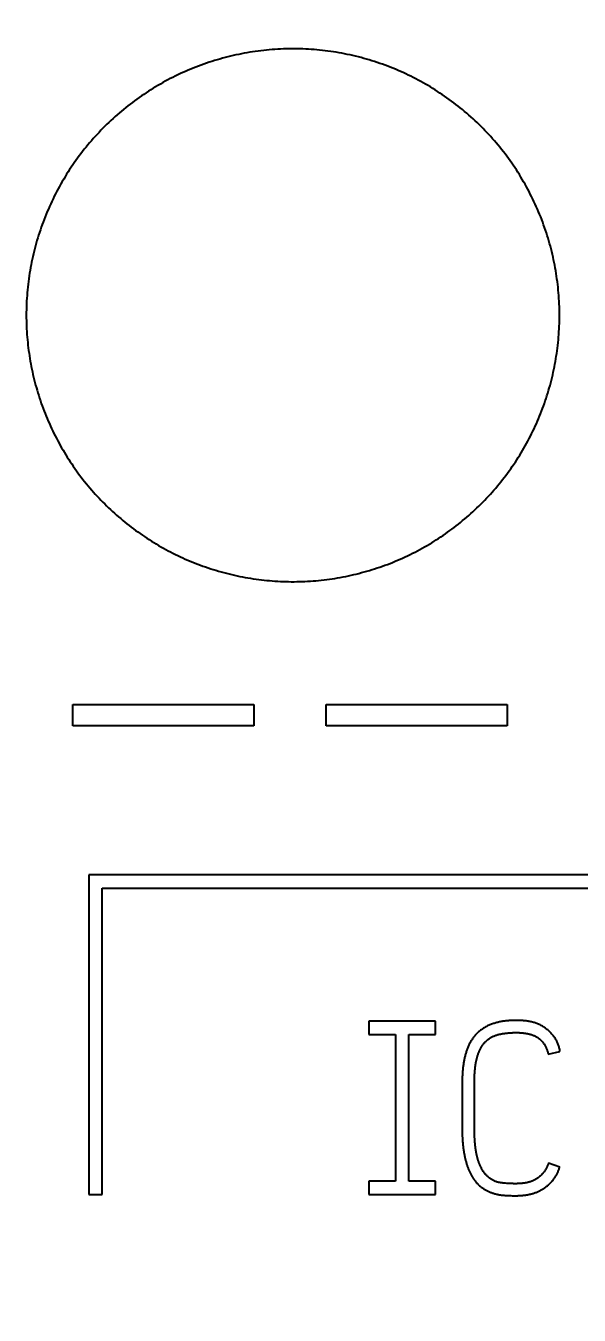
# Model space of a CAD drawing. Extents: x 0 to 420, y 0 to 297.
# Drawn here: x 128.36 to 132.51, y 158.89 to 168.57 of the extents above; entities that cross this region are included whole.
import ezdxf
from ezdxf.enums import TextEntityAlignment as Align

# ---------------------------------------------------------------- set-up
doc = ezdxf.new("R2010")
doc.units = 0
doc.header["$LTSCALE"] = 23.1
for name, color, linetype in [('10000_FRONT', 7, 'CONTINUOUS'), ('10100_DIM_FRONT', 7, 'CONTINUOUS'), ('10500_FRONT_LABELING', 7, 'CONTINUOUS')]:
    doc.layers.add(name, color=color, linetype=linetype)
doc.dimstyles.get("Standard").update_dxf_attribs({"dimtxt": 2.5, "dimasz": 2.5, "dimexe": 1.25, "dimexo": 0.625, "dimtad": 1, "dimcen": 2.5, "dimazin": 3, "dimtfac": 1, "dimtmove": 0, "dimatfit": 3})

# ---------------------------------------------------------------- blocks, each defined once
blk = doc.blocks.new('*D0')
at = {"layer": '10100_DIM_FRONT', "linetype": 'CONTINUOUS'}
for p, q in [((107.530749, 192.195968), (107.530749, 134.211085)), ((143.030749, 192.195968), (143.030749, 134.211085)), ((107.530749, 136.211085), (125.280749, 136.211085)), ((143.030749, 136.211085), (125.280749, 136.211085))]:
    blk.add_line(p, q, dxfattribs=at)
for points in [[(111.030749, 136.711085), (107.530749, 136.211085), (111.030749, 135.711085)], [(139.530749, 135.711085), (143.030749, 136.211085), (139.530749, 136.711085)]]:
    blk.add_solid(points, dxfattribs=at)
blk.add_text('35,5', height=3.5, dxfattribs=at).set_placement((121.450091, 137.086085), (130.950091, 137.086085), align=Align.FIT)
blk = doc.blocks.new('*D1')
at = {"layer": '10100_DIM_FRONT', "linetype": 'CONTINUOUS'}
for p, q in [((143.030749, 192.195968), (143.030749, 124.458443)), ((99.530757, 151.746968), (99.530757, 124.458443)), ((99.530757, 126.458443), (121.280753, 126.458443)), ((143.030749, 126.458443), (121.280753, 126.458443))]:
    blk.add_line(p, q, dxfattribs=at)
for points in [[(103.030757, 126.958443), (99.530757, 126.458443), (103.030757, 125.958443)], [(139.530749, 125.958443), (143.030749, 126.458443), (139.530749, 126.958443)]]:
    blk.add_solid(points, dxfattribs=at)
blk.add_text('43,5', height=3.5, dxfattribs=at).set_placement((117.247464, 127.333443), (126.997464, 127.333443), align=Align.FIT)

msp = doc.modelspace()

# ---------------------------------------------------------------- linework, layer by layer
at = {"layer": '10000_FRONT', "color": 7, "linetype": 'CONTINUOUS'}
for p, q in [((128.7093, 163.315), (128.7093, 163.4752)), ((128.7093, 163.4752), (130.0677, 163.4752)), ((130.0677, 163.4752), (130.0677, 163.315)), ((130.61, 163.315), (130.61, 163.4752)), ((130.61, 163.4752), (131.9684, 163.4752)), ((131.9684, 163.4752), (131.9684, 163.315)), ((130.0677, 163.315), (128.7093, 163.315)), ((131.9684, 163.315), (130.61, 163.315)), ((128.8308, 162.197), (128.8308, 159.797)), ((133.4308, 162.197), (128.8308, 162.197)), ((128.9308, 159.797), (128.9308, 162.097)), ((128.9308, 162.097), (133.353, 162.097)), ((128.8308, 159.797), (128.9308, 159.797))]:
    msp.add_line(p, q, dxfattribs=at)
for points in [[(132.3608, 166.397), (132.3606, 166.4181), (132.3603, 166.4392), (132.3597, 166.4603), (132.359, 166.4814), (132.358, 166.5024), (132.3567, 166.5233), (132.3553, 166.5443), (132.3536, 166.5651), (132.3518, 166.586), (132.3497, 166.6068), (132.3474, 166.6276), (132.3449, 166.6483), (132.3421, 166.6691), (132.3392, 166.6897), (132.336, 166.7104), (132.3327, 166.731), (132.3291, 166.7515), (132.3253, 166.7721), (132.3212, 166.7926), (132.317, 166.813), (132.3126, 166.8334), (132.3079, 166.8538), (132.303, 166.8742), (132.2979, 166.8945), (132.2926, 166.9147), (132.2871, 166.935), (132.2813, 166.9552), (132.2753, 166.9753), (132.2691, 166.9955), (132.2627, 167.0155), (132.2561, 167.0356), (132.2492, 167.0556), (132.2421, 167.0755), (132.2349, 167.0954), (132.2274, 167.1151), (132.2197, 167.1348), (132.2118, 167.1543), (132.2038, 167.1737), (132.1955, 167.193), (132.1871, 167.2122), (132.1784, 167.2313), (132.1696, 167.2503), (132.1605, 167.2691), (132.1513, 167.2879), (132.1419, 167.3066), (132.1323, 167.3251), (132.1225, 167.3436), (132.1125, 167.3619), (132.1024, 167.3802), (132.092, 167.3983), (132.0814, 167.4164), (132.0707, 167.4343), (132.0598, 167.4521), (132.0486, 167.4698), (132.0373, 167.4874), (132.0258, 167.5049), (132.0141, 167.5223), (132.0022, 167.5396), (131.9901, 167.5568), (131.9778, 167.5739), (131.9653, 167.5909), (131.9526, 167.6077), (131.9398, 167.6245), (131.9267, 167.6411), (131.9134, 167.6576), (131.9, 167.674), (131.8864, 167.6902), (131.8727, 167.7062), (131.8588, 167.7221), (131.8448, 167.7377), (131.8306, 167.7533), (131.8163, 167.7686), (131.8018, 167.7838), (131.7872, 167.7988), (131.7724, 167.8137), (131.7575, 167.8284), (131.7425, 167.8429), (131.7273, 167.8573), (131.712, 167.8715), (131.6965, 167.8856), (131.6808, 167.8995), (131.6651, 167.9132), (131.6491, 167.9267), (131.6331, 167.9401), (131.6168, 167.9534), (131.6005, 167.9664), (131.584, 167.9793), (131.5673, 167.9921), (131.5505, 168.0046), (131.5336, 168.017), (131.5165, 168.0293), (131.4992, 168.0413), (131.4818, 168.0532), (131.4643, 168.065), (131.4466, 168.0766), (131.4287, 168.088), (131.4107, 168.0992), (131.3926, 168.1102), (131.3744, 168.121), (131.3562, 168.1316), (131.3378, 168.142), (131.3194, 168.1522), (131.3009, 168.1622), (131.2823, 168.172), (131.2636, 168.1816), (131.2448, 168.1909), (131.2259, 168.2001), (131.207, 168.2091), (131.188, 168.2179), (131.1689, 168.2264), (131.1497, 168.2348), (131.1304, 168.2429), (131.111, 168.2509), (131.0916, 168.2587), (131.0721, 168.2662), (131.0525, 168.2736), (131.0328, 168.2807), (131.013, 168.2876), (130.9932, 168.2944), (130.9732, 168.3009), (130.9532, 168.3072), (130.9331, 168.3134), (130.9129, 168.3193), (130.8926, 168.325), (130.8722, 168.3305), (130.8518, 168.3358), (130.8313, 168.3408), (130.8106, 168.3457), (130.7899, 168.3504), (130.7692, 168.3548), (130.7484, 168.359), (130.7277, 168.363), (130.7069, 168.3668), (130.6861, 168.3703), (130.6653, 168.3736), (130.6445, 168.3767), (130.6237, 168.3796), (130.6029, 168.3822), (130.582, 168.3846), (130.5612, 168.3868), (130.5403, 168.3888), (130.5194, 168.3906), (130.4986, 168.3922), (130.4777, 168.3935), (130.4568, 168.3946), (130.4358, 168.3955), (130.4149, 168.3962), (130.394, 168.3967), (130.373, 168.3969), (130.3521, 168.3969), (130.3311, 168.3968), (130.3101, 168.3963), (130.2891, 168.3957), (130.2681, 168.3948), (130.2471, 168.3938), (130.2261, 168.3924), (130.205, 168.3909), (130.184, 168.3892), (130.1629, 168.3872), (130.1418, 168.385), (130.1207, 168.3825), (130.0997, 168.3799), (130.0787, 168.377), (130.0578, 168.3739), (130.0369, 168.3706), (130.0162, 168.3671), (129.9954, 168.3633), (129.9748, 168.3594), (129.9542, 168.3552), (129.9336, 168.3508), (129.9132, 168.3462), (129.8927, 168.3414), (129.8724, 168.3364), (129.8521, 168.3312), (129.8319, 168.3258), (129.8117, 168.3201), (129.7916, 168.3143), (129.7716, 168.3082), (129.7516, 168.3019), (129.7317, 168.2955), (129.7118, 168.2888), (129.6921, 168.2819), (129.6723, 168.2748), (129.6527, 168.2674), (129.6331, 168.2599), (129.6135, 168.2521), (129.5941, 168.2442), (129.5746, 168.236), (129.5553, 168.2276), (129.536, 168.219), (129.5168, 168.2102), (129.4976, 168.2011), (129.4786, 168.1919), (129.4596, 168.1824), (129.4407, 168.1728), (129.422, 168.1629), (129.4034, 168.1529), (129.385, 168.1428), (129.3667, 168.1324)], [(129.3667, 168.1324), (129.3485, 168.1219), (129.3304, 168.1111), (129.3125, 168.1002), (129.2947, 168.0891), (129.277, 168.0779), (129.2595, 168.0664), (129.242, 168.0548), (129.2247, 168.043), (129.2076, 168.031), (129.1906, 168.0189), (129.1736, 168.0066), (129.1569, 167.9941), (129.1402, 167.9814), (129.1237, 167.9685), (129.1073, 167.9555), (129.0911, 167.9423), (129.0749, 167.9289), (129.0589, 167.9153), (129.043, 167.9015), (129.0273, 167.8876), (129.0117, 167.8735), (128.9962, 167.8592), (128.9809, 167.8447), (128.9656, 167.83), (128.9506, 167.8152), (128.9356, 167.8002), (128.9208, 167.785), (128.9062, 167.7697), (128.8918, 167.7542), (128.8776, 167.7387), (128.8636, 167.723), (128.8497, 167.7071), (128.836, 167.6912), (128.8225, 167.6751), (128.8092, 167.6589), (128.7961, 167.6426), (128.7831, 167.6262), (128.7703, 167.6096), (128.7577, 167.5929), (128.7453, 167.5761), (128.7331, 167.5591), (128.721, 167.542), (128.7091, 167.5248), (128.6974, 167.5075), (128.6859, 167.4901), (128.6746, 167.4725), (128.6634, 167.4548), (128.6524, 167.437), (128.6416, 167.419), (128.631, 167.4009), (128.6205, 167.3827), (128.6103, 167.3644), (128.6002, 167.346), (128.5903, 167.3274), (128.5806, 167.3087), (128.5711, 167.2898), (128.5618, 167.2708), (128.5526, 167.2517), (128.5437, 167.2325), (128.5349, 167.2133), (128.5264, 167.194), (128.5181, 167.1746), (128.5101, 167.1552), (128.5022, 167.1357), (128.4945, 167.1161), (128.4871, 167.0965), (128.4799, 167.0769), (128.4729, 167.0571), (128.4661, 167.0373), (128.4595, 167.0175), (128.4531, 166.9976), (128.4469, 166.9776), (128.441, 166.9576), (128.4352, 166.9375), (128.4297, 166.9174), (128.4243, 166.8972), (128.4192, 166.8769), (128.4143, 166.8566), (128.4096, 166.8362), (128.4051, 166.8158), (128.4008, 166.7953), (128.3968, 166.7748), (128.3929, 166.7541), (128.3893, 166.7335), (128.3858, 166.7127), (128.3826, 166.692), (128.3796, 166.6711), (128.3768, 166.6502), (128.3743, 166.6292), (128.3719, 166.6082), (128.3698, 166.5871), (128.3679, 166.566), (128.3662, 166.5449), (128.3648, 166.5238), (128.3635, 166.5027), (128.3625, 166.4816), (128.3618, 166.4605), (128.3612, 166.4393), (128.3609, 166.4181), (128.3608, 166.397)], [(128.3608, 166.397), (128.3609, 166.3764), (128.3612, 166.3558), (128.3617, 166.3353), (128.3625, 166.3148), (128.3634, 166.2943), (128.3646, 166.2739), (128.3659, 166.2535), (128.3675, 166.2331), (128.3693, 166.2128), (128.3713, 166.1925), (128.3734, 166.1723), (128.3758, 166.152), (128.3784, 166.1319), (128.3812, 166.1117), (128.3842, 166.0916), (128.3874, 166.0715), (128.3908, 166.0515), (128.3944, 166.0315), (128.3983, 166.0115), (128.4023, 165.9915), (128.4065, 165.9716), (128.4109, 165.9518), (128.4156, 165.9319), (128.4204, 165.9121), (128.4254, 165.8924), (128.4307, 165.8726), (128.4361, 165.8529), (128.4418, 165.8333), (128.4477, 165.8137), (128.4538, 165.7941), (128.4601, 165.7745), (128.4666, 165.755), (128.4733, 165.7355), (128.4802, 165.7161), (128.4873, 165.6968), (128.4946, 165.6776), (128.5021, 165.6585), (128.5098, 165.6395), (128.5176, 165.6206), (128.5256, 165.6017), (128.5339, 165.583), (128.5423, 165.5645), (128.5509, 165.546), (128.5596, 165.5276), (128.5686, 165.5093), (128.5777, 165.4911), (128.587, 165.473), (128.5965, 165.455), (128.6062, 165.4371), (128.6161, 165.4193), (128.6261, 165.4016), (128.6363, 165.384), (128.6467, 165.3665), (128.6573, 165.3491), (128.668, 165.3318), (128.679, 165.3146), (128.6901, 165.2975), (128.7014, 165.2805), (128.7129, 165.2636), (128.7245, 165.2468), (128.7364, 165.2301), (128.7484, 165.2135), (128.7607, 165.1971), (128.7731, 165.1807), (128.7857, 165.1644), (128.7985, 165.1482), (128.8114, 165.1322), (128.8246, 165.1163), (128.8378, 165.1006), (128.8512, 165.085), (128.8647, 165.0696), (128.8784, 165.0543), (128.8922, 165.0392), (128.9062, 165.0243), (128.9203, 165.0095), (128.9345, 164.9949), (128.9489, 164.9804), (128.9634, 164.9661), (128.9781, 164.9519), (128.9929, 164.9379), (129.0078, 164.924), (129.0228, 164.9103), (129.038, 164.8968), (129.0534, 164.8834), (129.0689, 164.8702), (129.0845, 164.8571), (129.1002, 164.8442), (129.1161, 164.8314), (129.1322, 164.8188), (129.1483, 164.8063), (129.1646, 164.794), (129.1811, 164.7819), (129.1977, 164.7699), (129.2144, 164.7581), (129.2313, 164.7464), (129.2483, 164.7349), (129.2655, 164.7235), (129.2828, 164.7124), (129.3002, 164.7013), (129.3178, 164.6905), (129.3354, 164.6798), (129.3532, 164.6694), (129.371, 164.6591), (129.3889, 164.649), (129.4069, 164.6391), (129.4249, 164.6295), (129.4431, 164.62), (129.4613, 164.6107), (129.4796, 164.6016), (129.498, 164.5927), (129.5164, 164.5839), (129.535, 164.5754), (129.5536, 164.5671), (129.5723, 164.559), (129.5911, 164.551), (129.6099, 164.5433), (129.6288, 164.5357), (129.6479, 164.5283), (129.6669, 164.5212), (129.6861, 164.5142), (129.7054, 164.5074), (129.7247, 164.5008), (129.7441, 164.4944), (129.7636, 164.4882), (129.7831, 164.4822), (129.8028, 164.4764), (129.8225, 164.4707), (129.8423, 164.4653), (129.8622, 164.4601), (129.8822, 164.4551), (129.9022, 164.4502), (129.9224, 164.4456), (129.9426, 164.4412), (129.9628, 164.437), (129.983, 164.433), (130.0032, 164.4292), (130.0235, 164.4256), (130.0437, 164.4223), (130.064, 164.4191), (130.0842, 164.4162), (130.1045, 164.4135), (130.1248, 164.411), (130.1451, 164.4087), (130.1654, 164.4066), (130.1858, 164.4047), (130.2061, 164.403), (130.2265, 164.4015), (130.2468, 164.4002), (130.2672, 164.3992), (130.2876, 164.3983), (130.3079, 164.3977), (130.3283, 164.3972), (130.3487, 164.397), (130.3692, 164.397), (130.3896, 164.3972), (130.41, 164.3976), (130.4305, 164.3982), (130.4509, 164.399), (130.4714, 164.4), (130.4919, 164.4013), (130.5124, 164.4027), (130.5329, 164.4044), (130.5534, 164.4062), (130.5739, 164.4083), (130.5945, 164.4106), (130.615, 164.4132), (130.6354, 164.4159), (130.6559, 164.4188), (130.6762, 164.422), (130.6965, 164.4253), (130.7167, 164.4289), (130.7368, 164.4326), (130.7569, 164.4366), (130.777, 164.4408), (130.797, 164.4451), (130.8169, 164.4497), (130.8367, 164.4544), (130.8565, 164.4594), (130.8763, 164.4646), (130.8959, 164.4699), (130.9156, 164.4755), (130.9351, 164.4812), (130.9546, 164.4872), (130.9741, 164.4933), (130.9935, 164.4997), (131.0128, 164.5062), (131.0321, 164.513), (131.0513, 164.5199), (131.0704, 164.5271), (131.0895, 164.5345), (131.1085, 164.542), (131.1275, 164.5498), (131.1464, 164.5577), (131.1652, 164.5659), (131.184, 164.5743), (131.2027, 164.5829), (131.2214, 164.5916), (131.24, 164.6006), (131.2585, 164.6098)], [(131.2585, 164.6098), (131.2769, 164.6192), (131.2952, 164.6287), (131.3133, 164.6384), (131.3313, 164.6483), (131.3492, 164.6583), (131.3669, 164.6685), (131.3846, 164.6789), (131.4021, 164.6895), (131.4195, 164.7002), (131.4367, 164.7111), (131.4539, 164.7221), (131.4709, 164.7334), (131.4878, 164.7448), (131.5046, 164.7563), (131.5212, 164.7681), (131.5378, 164.78), (131.5542, 164.7921), (131.5705, 164.8043), (131.5867, 164.8167), (131.6027, 164.8293), (131.6186, 164.842), (131.6344, 164.855), (131.6501, 164.868), (131.6657, 164.8813), (131.6811, 164.8947), (131.6964, 164.9083), (131.7116, 164.9221), (131.7267, 164.936), (131.7416, 164.9502), (131.7564, 164.9644), (131.7711, 164.9789), (131.7857, 164.9935), (131.8001, 165.0083), (131.8143, 165.0232), (131.8283, 165.0382), (131.8422, 165.0534), (131.8559, 165.0687), (131.8694, 165.0841), (131.8828, 165.0996), (131.896, 165.1152), (131.909, 165.1309), (131.9218, 165.1468), (131.9345, 165.1628), (131.947, 165.1789), (131.9593, 165.1951), (131.9715, 165.2114), (131.9835, 165.2279), (131.9953, 165.2445), (132.0069, 165.2612), (132.0184, 165.278), (132.0297, 165.2949), (132.0409, 165.3119), (132.0518, 165.3291), (132.0626, 165.3464), (132.0732, 165.3638), (132.0837, 165.3813), (132.094, 165.399), (132.1041, 165.4167), (132.114, 165.4346), (132.1238, 165.4526), (132.1334, 165.4708), (132.1428, 165.489), (132.1521, 165.5074), (132.1611, 165.5259), (132.17, 165.5445), (132.1787, 165.5632), (132.1872, 165.5819), (132.1954, 165.6008), (132.2035, 165.6196), (132.2114, 165.6385), (132.219, 165.6575), (132.2265, 165.6766), (132.2338, 165.6957), (132.2408, 165.7148), (132.2477, 165.734), (132.2543, 165.7533), (132.2608, 165.7726), (132.267, 165.792), (132.2731, 165.8114), (132.2789, 165.8309), (132.2846, 165.8504), (132.2901, 165.87), (132.2953, 165.8897), (132.3004, 165.9094), (132.3053, 165.9291), (132.3099, 165.949), (132.3144, 165.9688), (132.3187, 165.9888), (132.3227, 166.0088), (132.3266, 166.0288), (132.3302, 166.0489), (132.3337, 166.0691), (132.337, 166.0893), (132.34, 166.1095), (132.3429, 166.1299), (132.3455, 166.1503), (132.3479, 166.1707), (132.3502, 166.1912), (132.3522, 166.2117), (132.354, 166.2323), (132.3556, 166.2528), (132.357, 166.2734), (132.3581, 166.2939), (132.3591, 166.3145), (132.3598, 166.3351), (132.3603, 166.3557), (132.3607, 166.3763), (132.3608, 166.397)]]:
    msp.add_lwpolyline(points, dxfattribs=at)
at = {"layer": '10500_FRONT_LABELING', "color": 7, "linetype": 'CONTINUOUS'}
for p, q in [((130.9308, 161.097), (130.9308, 160.997)), ((131.4308, 161.097), (130.9308, 161.097)), ((131.4308, 160.997), (131.4308, 161.097)), ((130.9308, 160.997), (131.1308, 160.997)), ((131.1308, 160.997), (131.1308, 159.897)), ((131.2308, 159.897), (131.2308, 160.997)), ((131.2308, 160.997), (131.4308, 160.997)), ((132.2762, 160.85), (132.3646, 160.8716)), ((131.7227, 160.6372), (131.7228, 160.6476)), ((131.7227, 160.2847), (131.7227, 160.6372)), ((131.6308, 160.2892), (131.6308, 160.2783)), ((131.7228, 160.2749), (131.7227, 160.2847)), ((131.6308, 160.2783), (131.631, 160.2674)), ((131.631, 160.2674), (131.6312, 160.2565)), ((131.6312, 160.2565), (131.6315, 160.2456)), ((131.6315, 160.2456), (131.6319, 160.2348)), ((131.6319, 160.2348), (131.6324, 160.2239)), ((131.6324, 160.2239), (131.633, 160.2131)), ((131.723, 160.265), (131.7228, 160.2749)), ((131.7232, 160.2552), (131.723, 160.265)), ((131.7235, 160.2453), (131.7232, 160.2552)), ((131.7238, 160.2355), (131.7235, 160.2453)), ((131.7242, 160.2257), (131.7238, 160.2355)), ((131.7248, 160.2158), (131.7242, 160.2257)), ((131.7253, 160.206), (131.7248, 160.2158)), ((132.3628, 160.0025), (132.2781, 160.0332)), ((130.9308, 159.897), (130.9308, 159.797)), ((131.1308, 159.897), (130.9308, 159.897)), ((131.4308, 159.897), (131.2308, 159.897)), ((131.4308, 159.797), (131.4308, 159.897)), ((130.9308, 159.797), (131.4308, 159.797)), ((131.9765, 159.8798), (131.9666, 159.8805)), ((131.9864, 159.8793), (131.9765, 159.8798)), ((131.985, 159.7889), (131.9959, 159.7885)), ((131.9959, 159.7885), (132.0068, 159.7882))]:
    msp.add_line(p, q, dxfattribs=at)
for points in [[(132.3646, 160.8716), (132.3636, 160.8783), (132.3625, 160.885), (132.3611, 160.8917), (132.3596, 160.8982), (132.3578, 160.9047), (132.3559, 160.9112), (132.3538, 160.9176), (132.3515, 160.9239), (132.349, 160.9302), (132.3463, 160.9364), (132.3435, 160.9426), (132.3404, 160.9487), (132.3372, 160.9547), (132.3339, 160.9606), (132.3304, 160.9664), (132.3267, 160.9721), (132.3229, 160.9777), (132.319, 160.9832), (132.3149, 160.9886), (132.3107, 160.9939), (132.3064, 160.9991), (132.3019, 161.0042), (132.2973, 161.0092), (132.2925, 161.0141), (132.2877, 161.0189), (132.2827, 161.0235), (132.2776, 161.028), (132.2724, 161.0324), (132.2672, 161.0367), (132.2618, 161.0408), (132.2564, 161.0448), (132.2509, 161.0487), (132.2452, 161.0524), (132.2395, 161.0561), (132.2337, 161.0596), (132.2278, 161.0629), (132.2218, 161.0662), (132.2157, 161.0693), (132.2095, 161.0722), (132.2034, 161.075), (132.1971, 161.0777), (132.1908, 161.0802), (132.1845, 161.0825), (132.1781, 161.0847), (132.1717, 161.0868), (132.1652, 161.0887), (132.1587, 161.0905), (132.1521, 161.0921), (132.1455, 161.0937), (132.1388, 161.0951), (132.1321, 161.0964), (132.1254, 161.0975), (132.1187, 161.0986), (132.112, 161.0996), (132.1052, 161.1004), (132.0985, 161.1012), (132.0918, 161.1018), (132.0851, 161.1024), (132.0783, 161.1029), (132.0716, 161.1033), (132.0649, 161.1036), (132.0581, 161.1038), (132.0514, 161.104), (132.0447, 161.1041), (132.0379, 161.1042), (132.0312, 161.1042), (132.0245, 161.1041), (132.0177, 161.104), (132.011, 161.1038), (132.0043, 161.1035), (131.9976, 161.1032), (131.9908, 161.1028), (131.9841, 161.1024), (131.9774, 161.1018), (131.9706, 161.1012), (131.9639, 161.1005), (131.9572, 161.0998), (131.9504, 161.0989), (131.9437, 161.098), (131.937, 161.0969), (131.9303, 161.0958), (131.9236, 161.0946), (131.9169, 161.0934), (131.9103, 161.092), (131.9037, 161.0905), (131.8971, 161.0889), (131.8906, 161.0873), (131.8841, 161.0855), (131.8776, 161.0837), (131.8711, 161.0817), (131.8647, 161.0796), (131.8583, 161.0774), (131.852, 161.0751), (131.8456, 161.0727), (131.8394, 161.0702), (131.8331, 161.0675), (131.8269, 161.0647), (131.8208, 161.0618), (131.8147, 161.0588), (131.8087, 161.0556), (131.8027, 161.0523), (131.7969, 161.0489), (131.7911, 161.0454), (131.7854, 161.0417), (131.7799, 161.038), (131.7744, 161.0341), (131.7689, 161.0301), (131.7636, 161.0259), (131.7584, 161.0216), (131.7532, 161.0172), (131.7482, 161.0127), (131.7432, 161.008), (131.7384, 161.0032), (131.7337, 160.9983), (131.7291, 160.9933), (131.7247, 160.9882), (131.7204, 160.983), (131.7163, 160.9777), (131.7122, 160.9723), (131.7083, 160.9668), (131.7046, 160.9613), (131.7009, 160.9556), (131.6974, 160.9499), (131.6939, 160.9441), (131.6906, 160.9381), (131.6874, 160.9322), (131.6843, 160.9261), (131.6813, 160.92), (131.6785, 160.9139), (131.6757, 160.9077), (131.6731, 160.9015), (131.6706, 160.8953), (131.6681, 160.889), (131.6658, 160.8827), (131.6636, 160.8764), (131.6615, 160.87), (131.6595, 160.8636), (131.6575, 160.8572), (131.6557, 160.8508), (131.6539, 160.8443), (131.6523, 160.8378), (131.6507, 160.8313), (131.6491, 160.8247), (131.6477, 160.8182), (131.6463, 160.8116), (131.645, 160.8049), (131.6438, 160.7983), (131.6426, 160.7917), (131.6415, 160.785), (131.6405, 160.7783), (131.6395, 160.7717), (131.6386, 160.765), (131.6377, 160.7583), (131.6369, 160.7516), (131.6361, 160.7449), (131.6354, 160.7382), (131.6348, 160.7315), (131.6342, 160.7248), (131.6337, 160.718), (131.6332, 160.7113), (131.6327, 160.7046), (131.6323, 160.6979), (131.632, 160.6911), (131.6317, 160.6844), (131.6314, 160.6777), (131.6312, 160.6709), (131.6311, 160.6642), (131.6309, 160.6574), (131.6308, 160.6507), (131.6308, 160.6439), (131.6308, 160.2892)], [(131.7228, 160.6476), (131.7229, 160.658), (131.723, 160.6632), (131.7231, 160.6684), (131.7232, 160.6736), (131.7234, 160.6788), (131.7236, 160.6839), (131.7238, 160.6891), (131.7241, 160.6943), (131.7243, 160.6995), (131.7246, 160.7047), (131.725, 160.7098), (131.7253, 160.715), (131.7257, 160.7201), (131.7261, 160.7253), (131.7266, 160.7305), (131.7271, 160.7356), (131.7276, 160.7408), (131.7281, 160.7459), (131.7287, 160.751), (131.7294, 160.7562), (131.73, 160.7613), (131.7308, 160.7664), (131.7315, 160.7716), (131.7323, 160.7767), (131.7332, 160.7818), (131.7341, 160.7869), (131.7351, 160.792), (131.7361, 160.7971), (131.7372, 160.8022), (131.7383, 160.8072), (131.7395, 160.8123), (131.7407, 160.8174), (131.7421, 160.8225), (131.7434, 160.8275), (131.7449, 160.8325), (131.7464, 160.8375), (131.748, 160.8425), (131.7497, 160.8475), (131.7514, 160.8524), (131.7532, 160.8573), (131.7551, 160.8622), (131.7571, 160.8671), (131.7591, 160.8719), (131.7612, 160.8766), (131.7634, 160.8814), (131.7657, 160.8861), (131.768, 160.8908), (131.7705, 160.8954), (131.773, 160.9), (131.7757, 160.9045), (131.7784, 160.909), (131.7813, 160.9134), (131.7842, 160.9177), (131.7872, 160.922), (131.7903, 160.9261), (131.7936, 160.9302), (131.7969, 160.9342), (131.8003, 160.938), (131.8038, 160.9418), (131.8074, 160.9455), (131.8112, 160.9491), (131.815, 160.9527), (131.819, 160.9561), (131.823, 160.9594), (131.8272, 160.9626), (131.8314, 160.9658), (131.8357, 160.9688), (131.8401, 160.9717), (131.8446, 160.9744), (131.8491, 160.9771), (131.8536, 160.9796), (131.8583, 160.982), (131.8629, 160.9843), (131.8677, 160.9865), (131.8725, 160.9885), (131.8774, 160.9904), (131.8823, 160.9922), (131.8873, 160.9938), (131.8924, 160.9954), (131.8975, 160.9968), (131.9025, 160.9982), (131.9076, 160.9994), (131.9128, 161.0006), (131.9179, 161.0016), (131.923, 161.0026), (131.9281, 161.0036), (131.9333, 161.0044), (131.9384, 161.0052), (131.9435, 161.006), (131.9487, 161.0067), (131.9539, 161.0073), (131.959, 161.0079), (131.9642, 161.0085), (131.9694, 161.009), (131.9746, 161.0095), (131.9797, 161.01), (131.9849, 161.0104), (131.9901, 161.0108), (131.9953, 161.0111), (132.0005, 161.0114), (132.0057, 161.0116), (132.0109, 161.0118), (132.0161, 161.012), (132.0214, 161.0121), (132.0266, 161.0122), (132.0318, 161.0122), (132.0371, 161.0122), (132.0423, 161.0122), (132.0475, 161.0121), (132.0528, 161.012), (132.058, 161.0118), (132.0632, 161.0115), (132.0685, 161.0113), (132.0737, 161.0109), (132.0789, 161.0105), (132.0841, 161.01), (132.0893, 161.0095), (132.0945, 161.0089), (132.0996, 161.0082), (132.1048, 161.0075), (132.11, 161.0067), (132.1151, 161.0058), (132.1203, 161.0048), (132.1254, 161.0037), (132.1305, 161.0025), (132.1356, 161.0013), (132.1407, 160.9999), (132.1457, 160.9985), (132.1507, 160.9969), (132.1556, 160.9952), (132.1605, 160.9935), (132.1654, 160.9916), (132.1702, 160.9895), (132.1749, 160.9874), (132.1797, 160.9851), (132.1843, 160.9827), (132.1889, 160.9802), (132.1934, 160.9775), (132.1978, 160.9747), (132.2021, 160.9717), (132.2063, 160.9686), (132.2104, 160.9654), (132.2144, 160.962), (132.2182, 160.9586), (132.222, 160.955), (132.2256, 160.9513), (132.2291, 160.9475), (132.2325, 160.9436), (132.2358, 160.9395), (132.2389, 160.9354), (132.242, 160.9311), (132.2449, 160.9267), (132.2477, 160.9223), (132.2504, 160.9178), (132.2529, 160.9133), (132.2553, 160.9087), (132.2576, 160.9041), (132.2598, 160.8994), (132.2619, 160.8946), (132.2639, 160.8898), (132.2658, 160.885), (132.2675, 160.8801), (132.2692, 160.8751), (132.2708, 160.8702), (132.2723, 160.8652), (132.2737, 160.8601), (132.275, 160.855), (132.2762, 160.85)], [(131.633, 160.2131), (131.6333, 160.2076), (131.6336, 160.2022), (131.634, 160.1968), (131.6344, 160.1914), (131.6348, 160.186), (131.6353, 160.1806), (131.6358, 160.1752), (131.6363, 160.1698), (131.6368, 160.1644), (131.6374, 160.159), (131.638, 160.1536), (131.6386, 160.1482), (131.6393, 160.1428), (131.64, 160.1375), (131.6408, 160.1321), (131.6416, 160.1267), (131.6424, 160.1214), (131.6432, 160.116), (131.6441, 160.1106), (131.6451, 160.1053), (131.6461, 160.0999), (131.6471, 160.0946), (131.6481, 160.0892), (131.6492, 160.0839), (131.6504, 160.0786), (131.6516, 160.0733), (131.6528, 160.0679), (131.6541, 160.0626), (131.6554, 160.0573), (131.6568, 160.052), (131.6582, 160.0467), (131.6597, 160.0414), (131.6612, 160.0362), (131.6628, 160.0309), (131.6644, 160.0257), (131.666, 160.0205), (131.6677, 160.0153), (131.6694, 160.0101), (131.6712, 160.005), (131.673, 159.9998), (131.6749, 159.9947), (131.6769, 159.9896), (131.6789, 159.9846), (131.681, 159.9795), (131.6832, 159.9745), (131.6854, 159.9695), (131.6877, 159.9645), (131.69, 159.9596), (131.6924, 159.9547), (131.6949, 159.9498), (131.6975, 159.9449), (131.7002, 159.9401), (131.7029, 159.9354), (131.7057, 159.9306), (131.7085, 159.926), (131.7114, 159.9214), (131.7144, 159.9168), (131.7175, 159.9123), (131.7207, 159.9078), (131.7239, 159.9034), (131.7272, 159.8991), (131.7305, 159.8948), (131.734, 159.8906), (131.7375, 159.8864), (131.7412, 159.8823), (131.7449, 159.8783), (131.7488, 159.8744), (131.7527, 159.8705), (131.7568, 159.8668), (131.7609, 159.8632), (131.7651, 159.8596), (131.7694, 159.8562), (131.7738, 159.8529), (131.7782, 159.8497), (131.7826, 159.8465), (131.7872, 159.8435), (131.7918, 159.8406), (131.7964, 159.8377), (131.8011, 159.8349), (131.8058, 159.8322), (131.8106, 159.8295), (131.8155, 159.8269), (131.8203, 159.8244), (131.8253, 159.822), (131.8303, 159.8197), (131.8353, 159.8174), (131.8404, 159.8153), (131.8455, 159.8132), (131.8506, 159.8113), (131.8558, 159.8094), (131.8609, 159.8077), (131.8661, 159.806), (131.8714, 159.8044), (131.8766, 159.8029), (131.8819, 159.8015), (131.8872, 159.8002), (131.8925, 159.7989), (131.8979, 159.7977), (131.9032, 159.7966), (131.9086, 159.7956), (131.914, 159.7946), (131.9195, 159.7938), (131.9249, 159.793), (131.9304, 159.7924), (131.9359, 159.7918), (131.9413, 159.7913), (131.9468, 159.7908), (131.9522, 159.7904), (131.9577, 159.7901), (131.9632, 159.7898), (131.9686, 159.7895), (131.9741, 159.7893), (131.985, 159.7889)], [(131.9666, 159.8805), (131.9567, 159.8811), (131.9517, 159.8815), (131.9468, 159.8819), (131.9418, 159.8824), (131.9369, 159.8828), (131.932, 159.8834), (131.9271, 159.884), (131.9222, 159.8846), (131.9173, 159.8854), (131.9124, 159.8862), (131.9076, 159.8872), (131.9027, 159.8882), (131.8979, 159.8894), (131.8932, 159.8908), (131.8884, 159.8923), (131.8837, 159.8939), (131.879, 159.8957), (131.8744, 159.8976), (131.8699, 159.8997), (131.8655, 159.9018), (131.8611, 159.9041), (131.8568, 159.9065), (131.8526, 159.909), (131.8484, 159.9116), (131.8443, 159.9143), (131.8403, 159.9171), (131.8363, 159.92), (131.8324, 159.9231), (131.8285, 159.9262), (131.8248, 159.9294), (131.8211, 159.9328), (131.8175, 159.9362), (131.814, 159.9398), (131.8106, 159.9434), (131.8073, 159.9471), (131.8041, 159.9508), (131.801, 159.9547), (131.798, 159.9586), (131.795, 159.9626), (131.7922, 159.9666), (131.7894, 159.9707), (131.7868, 159.9749), (131.7842, 159.9792), (131.7816, 159.9834), (131.7792, 159.9878), (131.7769, 159.9921), (131.7746, 159.9965), (131.7724, 160.0009), (131.7702, 160.0054), (131.7681, 160.0098), (131.7661, 160.0143), (131.7641, 160.0188), (131.7622, 160.0234), (131.7603, 160.0279), (131.7585, 160.0325), (131.7568, 160.0371), (131.7551, 160.0417), (131.7535, 160.0463), (131.7519, 160.051), (131.7504, 160.0556), (131.7489, 160.0603), (131.7475, 160.0651), (131.7462, 160.0698), (131.7449, 160.0746), (131.7436, 160.0793), (131.7424, 160.0841), (131.7413, 160.0889), (131.7402, 160.0938), (131.7391, 160.0986), (131.7381, 160.1035), (131.7371, 160.1083), (131.7362, 160.1132), (131.7353, 160.118), (131.7345, 160.1229), (131.7337, 160.1278), (131.7329, 160.1326), (131.7322, 160.1375), (131.7315, 160.1424), (131.7309, 160.1473), (131.7303, 160.1521), (131.7297, 160.157), (131.7291, 160.1619), (131.7286, 160.1668), (131.7281, 160.1717), (131.7276, 160.1766), (131.7272, 160.1815), (131.7268, 160.1864), (131.7264, 160.1913), (131.726, 160.1962), (131.7257, 160.2011), (131.7253, 160.206)], [(132.2781, 160.0332), (132.2764, 160.0285), (132.2747, 160.0239), (132.2729, 160.0193), (132.2711, 160.0148), (132.2692, 160.0103), (132.2672, 160.0058), (132.2651, 160.0014), (132.263, 159.997), (132.2608, 159.9926), (132.2585, 159.9883), (132.2561, 159.9841), (132.2536, 159.9799), (132.251, 159.9758), (132.2483, 159.9717), (132.2454, 159.9677), (132.2425, 159.9637), (132.2394, 159.9598), (132.2363, 159.956), (132.233, 159.9522), (132.2296, 159.9486), (132.2262, 159.945), (132.2227, 159.9416), (132.2191, 159.9382), (132.2155, 159.9349), (132.2118, 159.9317), (132.208, 159.9285), (132.2042, 159.9255), (132.2003, 159.9225), (132.1963, 159.9196), (132.1923, 159.9168), (132.1882, 159.9141), (132.184, 159.9115), (132.1797, 159.909), (132.1754, 159.9066), (132.1709, 159.9043), (132.1665, 159.9021), (132.162, 159.9001), (132.1574, 159.8981), (132.1528, 159.8962), (132.1482, 159.8945), (132.1436, 159.8928), (132.1389, 159.8913), (132.1342, 159.8898), (132.1294, 159.8885), (132.1246, 159.8872), (132.1198, 159.8861), (132.1149, 159.8851), (132.11, 159.8842), (132.1051, 159.8834), (132.1002, 159.8827), (132.0952, 159.8821), (132.0903, 159.8815), (132.0854, 159.881), (132.0804, 159.8805), (132.0755, 159.8801), (132.0705, 159.8797), (132.0656, 159.8793), (132.0606, 159.879), (132.0557, 159.8787), (132.0507, 159.8785), (132.0458, 159.8783), (132.0409, 159.8782), (132.0359, 159.8781), (132.031, 159.8781), (132.026, 159.8781), (132.0211, 159.8781), (132.0161, 159.8782), (132.0112, 159.8783), (132.0062, 159.8784), (132.0013, 159.8786), (131.9963, 159.8788), (131.9914, 159.879), (131.9864, 159.8793)], [(132.3256, 159.9235), (132.3287, 159.9281), (132.3316, 159.9327), (132.3345, 159.9373), (132.3373, 159.942), (132.34, 159.9468), (132.3426, 159.9516), (132.345, 159.9565), (132.3474, 159.9614), (132.3497, 159.9663), (132.3519, 159.9713), (132.354, 159.9764), (132.3559, 159.9815), (132.3578, 159.9867), (132.3596, 159.9919), (132.3612, 159.9972), (132.3628, 160.0025)], [(132.0068, 159.7882), (132.0122, 159.7881), (132.0177, 159.788), (132.0231, 159.788), (132.0286, 159.788), (132.034, 159.788), (132.0394, 159.788), (132.0449, 159.7882), (132.0503, 159.7883), (132.0558, 159.7885), (132.0612, 159.7888), (132.0666, 159.7891), (132.0721, 159.7894), (132.0775, 159.7898), (132.0829, 159.7903), (132.0884, 159.7908), (132.0938, 159.7914), (132.0992, 159.7921), (132.1046, 159.7928), (132.1101, 159.7936), (132.1155, 159.7945), (132.1209, 159.7954), (132.1263, 159.7964), (132.1317, 159.7975), (132.1371, 159.7986), (132.1425, 159.7999), (132.1479, 159.8012), (132.1533, 159.8026), (132.1586, 159.8041), (132.1639, 159.8057), (132.1692, 159.8074), (132.1744, 159.8092), (132.1795, 159.811), (132.1847, 159.813), (132.1898, 159.815), (132.1948, 159.8171), (132.1999, 159.8193), (132.2049, 159.8216), (132.2098, 159.824), (132.2147, 159.8265), (132.2196, 159.829), (132.2244, 159.8317), (132.2292, 159.8344), (132.2339, 159.8373), (132.2387, 159.8402), (132.2433, 159.8432), (132.2479, 159.8463), (132.2524, 159.8495), (132.2569, 159.8527), (132.2613, 159.8561), (132.2656, 159.8594), (132.2699, 159.8629), (132.2741, 159.8664), (132.2782, 159.87), (132.2823, 159.8737), (132.2863, 159.8774), (132.2902, 159.8813), (132.2941, 159.8852), (132.2979, 159.8891), (132.3016, 159.8932), (132.3053, 159.8973), (132.3088, 159.9015), (132.3124, 159.9057), (132.3158, 159.9101), (132.3192, 159.9145), (132.3224, 159.919), (132.3256, 159.9235)]]:
    msp.add_lwpolyline(points, dxfattribs=at)

# ---------------------------------------------------------------- dimensions: what is measured, and where the dimension line sits
at = {"layer": '10100_DIM_FRONT', "linetype": 'CONTINUOUS'}
for base, p1, picture, middle in [((143.0307, 126.4584), (99.5308, 151.747), '*D1', (122.1225, 129.0834)), ((143.0307, 136.2111), (107.5307, 192.196), '*D0', (126.2001, 138.8361))]:
    dim = msp.add_linear_dim(base=base, p1=p1, p2=(143.0307, 192.196), dimstyle='Standard', dxfattribs=at)
    dim.commit()
    dim.dimension.update_dxf_attribs({"geometry": picture, "text_midpoint": middle, "dimtype": 128})

doc.saveas('drawing.dxf')
